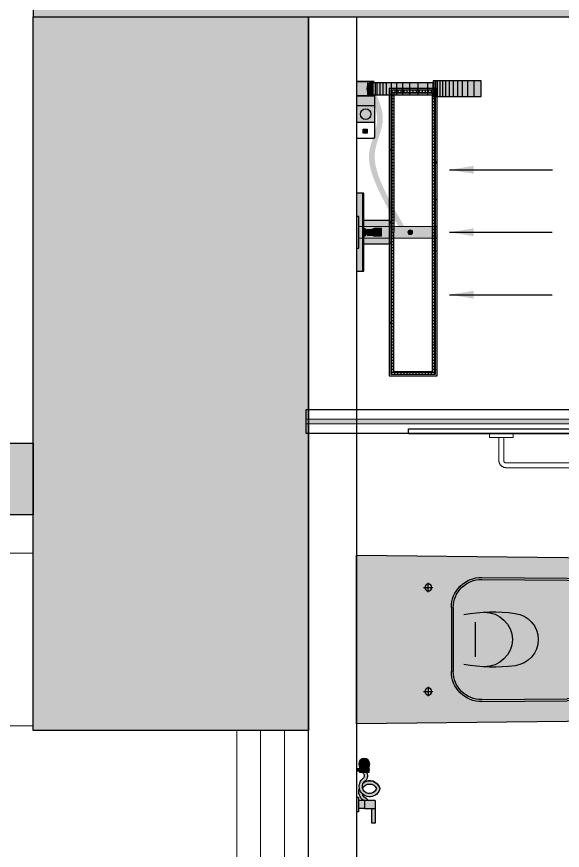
# Model space of a CAD drawing. Header units: millimetres. Extents: x 307301 to 459443, y -2888111 to -2805601.
# Drawn here: x 310400 to 311538, y -2813993 to -2812253 of the extents above; entities that cross this region are included whole.
import ezdxf

# ---------------------------------------------------------------- set-up
doc = ezdxf.new("R2010")
doc.units = ezdxf.units.MM
doc.header["$LTSCALE"] = 10
doc.header["$MEASUREMENT"] = 0
for name, pattern in [('( Hidden )', [0.375, 0.25, -0.125]), ('DASHED', [19.049999999999997, 12.7, -6.349999999999998]), ('HIDDEN', [9.524999999999999, 6.35, -3.175])]:
    doc.linetypes.add(name, pattern=pattern)
for name, color, linetype in [('BMA  furniture', 6, 'Continuous'), ('BMA FURNITURE', 6, 'Continuous'), ('COL', 2, 'Continuous'), ('DT-HATCH', 7, 'Continuous'), ('DT-MEDIUM', 5, 'Continuous'), ('Furniture - Plan', 3, 'Continuous'), ('GLASS', 4, 'Continuous'), ('LELVEL DROP', 3, '( Hidden )'), ('PDA FURNITURE', 6, 'Continuous'), ('SANITARY WARE', 250, 'Continuous'), ('WALL - PDA', 1, 'Continuous')]:
    doc.layers.add(name, color=color, linetype=linetype)
for name, color, linetype, lineweight in [('COLUMN HATCH', 252, 'Continuous', 5), ('DOTTED', 7, 'DASHED', 5), ('DT-MEDIUM LIGHT', 6, 'Continuous', 15), ('ELEV', 143, 'Continuous', 9), ('FURNITURE', 46, 'Continuous', 9), ('HATCH WALL', 8, 'Continuous', 0), ('I-Fur Hatch', 8, 'Continuous', 0), ('I-SANI&FITT', 5, 'Continuous', 30), ('PARTITION - BMA', 6, 'Continuous', 18), ('WIN', 5, 'Continuous', 9)]:
    doc.layers.add(name, color=color, linetype=linetype, lineweight=lineweight)
doc.styles.add('ARIALNARROW', font='calibri.ttf')
doc.dimstyles.new('IMRAN', dxfattribs={"dimtxt": 40, "dimasz": 19, "dimexe": 10, "dimexo": 10, "dimgap": 0.01, "dimtad": 0, "dimdec": 0, "dimzin": 11, "dimtxsty": 'ARIALNARROW', "dimblk": 'ARCHTICK', "dimcen": 0.075, "dimclrd": 3, "dimclre": 8, "dimclrt": 6, "dimadec": 0, "dimazin": 0, "dimtfac": 0.75, "dimtdec": 0, "dimtmove": 1, "dimatfit": 2, "dimfxl": 54.5, "dimarcsym": 0})

# ---------------------------------------------------------------- blocks, each defined once
blk = doc.blocks.new('A$C9a3b0c70')
at = {"layer": 'COLUMN HATCH'}
h = blk.add_hatch(color=252, dxfattribs=at)
h.dxf.hatch_style = 1
h.paths.add_polyline_path([(6399.234926246572, 21022.26572209178), (7079.991289831698, 21022.26569941873), (7079.936417175923, 21922.26569942012), (5679.939411646221, 21922.26569942012), (5679.994272619486, 21022.26570058195)])
h = blk.add_hatch(color=252, dxfattribs=at)
h.dxf.hatch_style = 1
h.paths.add_polyline_path([(6254.766249730252, 21022.26570910867), (5679.920297539327, 21022.26570910867), (5679.920297539327, 19532.26569942012), (6254.766249730252, 19532.26569942012)])
at = {"layer": 'COL', "elevation": 0.05547479510309496}
for points in [[(6399.234926246572, 21022.26572209178), (7079.991289831698, 21022.26569941873), (7079.936417175923, 21922.26569942012), (5679.939411646221, 21922.26569942012), (5679.994272619486, 21022.26570058195), (6399.234926246572, 21022.26572209178)], [(5679.916095389053, 21022.26570910867), (6254.766249730252, 21022.26571111707), (6254.865300939418, 19532.26570042409), (5680.015146597754, 19532.26569841616)]]:
    blk.add_lwpolyline(points, close=True, dxfattribs=at)
blk = doc.blocks.new('*U31')
at = {"layer": 'WIN'}
for p, q in [((7736.603943570575, -264052.8141677253), (8486.603943570575, -264052.8141677253)), ((7736.603943570575, -264102.8141677253), (8486.603943570575, -264102.8141677253))]:
    blk.add_line(p, q, dxfattribs=at)
blk.add_lwpolyline([(7736.603943570575, -264002.8141677253), (8486.603943570575, -264002.8141677253), (8486.603943570575, -264152.8141677253), (7736.603943570575, -264152.8141677253)], close=True, dxfattribs=at)
blk = doc.blocks.new('_ArchTick')
at = {"color": 0, "linetype": 'ByBlock', "const_width": 0.15}
blk.add_lwpolyline([(-0.5, -0.5), (0.5, 0.5)], dxfattribs=at)
blk = doc.blocks.new('DHDHD')
at = {"layer": 'Furniture - Plan', "ltscale": 0.01}
h = blk.add_hatch(color=250, dxfattribs=at)
h.dxf.hatch_style = 1
h.set_gradient(color1=(51, 51, 51), color2=(105, 105, 105), one_color=1, tint=0.4099999964237213, name='INVCYLINDER')
h.paths.add_polyline_path([(1413997.725998626, -237835.3289635451), (1413996.879467418, -237835.3293484697, 0.4142135623730951), (1413995.879922229, -237836.3298030745), (1413995.95313024, -237997.3297864303, 0.4142135623730951), (1413996.953584844, -237998.3293316188), (1413997.800116052, -237998.3289466941)])
h = blk.add_hatch(color=250, dxfattribs=at)
h.dxf.hatch_style = 1
h.set_gradient(color1=(51, 51, 51), color2=(105, 105, 105), one_color=1, tint=0.4099999964237213, name='INVCYLINDER')
h.paths.add_polyline_path([(1413997.725998626, -237835.3289635451), (1414010.87946597, -237835.3229825558), (1414010.953583397, -237998.3229657049), (1413997.800116052, -237998.3289466941)])
h = blk.add_hatch(color=250, dxfattribs=at)
h.dxf.hatch_style = 1
h.set_gradient(color1=(51, 51, 51), color2=(105, 105, 105), one_color=1, tint=0.4099999964237213, name='INVCYLINDER')
edge = h.paths.add_edge_path()
edge.add_line((1413995.905158531, -237891.8297973369), (1413995.927893938, -237941.8297921679))
edge.add_line((1413995.927893938, -237941.8297921679), (1413944.92789921, -237941.852982283))
edge.add_arc((1413944.925170962, -237935.8529829033), 6, -179.97394714177858, -89.97394714177858, ccw=False)
edge.add_line((1413938.925171582, -237935.8557111522), (1413938.907892673, -237897.8557150806))
edge.add_arc((1413944.907892052, -237897.8529868318), 6, 90.02605285822148, 180.0260528582215, ccw=False)
edge.add_line((1413944.905163803, -237891.852987452), (1413995.905158531, -237891.8297973369))
h = blk.add_hatch(color=252, dxfattribs=at)
h.dxf.hatch_style = 1
h.set_gradient(color1=(132, 132, 132), one_color=1, tint=1, name='CURVED')
h.paths.add_polyline_path([(1414010.901504803, -237883.7910613418), (1414005.963830224, -237883.7933065429), (1414005.993869986, -237949.8571321197), (1414010.931544565, -237949.8548869187)])
h = blk.add_hatch(color=250, dxfattribs=at)
h.dxf.hatch_style = 1
h.set_gradient(color1=(51, 51, 51), color2=(105, 105, 105), one_color=1, tint=0.4099999964237213, name='INVCYLINDER')
h.paths.add_polyline_path([(1413842.973361658, -237904.7920166966), (1413842.984372253, -237929.0066568196), (1414005.984355402, -237928.9325393928), (1414005.973344807, -237904.7178992698)])
h = blk.add_hatch(color=250, dxfattribs=at)
h.dxf.hatch_style = 1
h.set_gradient(color1=(51, 51, 51), color2=(105, 105, 105), one_color=1, tint=0.4099999964237213, name='INVCYLINDER')
h.paths.add_polyline_path([(1413958.919940371, -237924.3466181782), (1413975.37663453, -237924.3391351847), (1413975.369813907, -237909.3391367354), (1413958.913119748, -237909.3466197289)])
h = blk.add_hatch(color=250, dxfattribs=at)
h.dxf.hatch_style = 1
h.set_gradient(color1=(51, 51, 51), color2=(105, 105, 105), one_color=1, tint=0.4099999964237213, name='INVCYLINDER')
h.paths.add_polyline_path([(1413975.369813907, -237909.3391367354), (1413975.37663453, -237924.3391351847), (1413976.909096427, -237922.8052790074), (1413976.903670085, -237910.8715986327)])
h = blk.add_hatch(color=250, dxfattribs=at)
h.dxf.hatch_style = 1
h.set_gradient(color1=(51, 51, 51), color2=(105, 105, 105), one_color=1, tint=0.4099999964237213, name='INVCYLINDER')
edge = h.paths.add_edge_path()
edge.add_line((1413992.610472975, -237928.0993459093), (1413992.594866435, -237928.0699076217))
edge.add_arc((1413993.486067235, -237927.6162986107), 1.000000000091767, 206.9754712052001, 208.8846157496298)
edge = h.paths.add_edge_path()
edge.add_line((1413993.484573338, -237924.3309013566), (1413995.919936545, -237924.3297939771))
edge.add_line((1413995.919936545, -237924.3297939771), (1413995.913115923, -237909.3297955278))
edge.add_line((1413995.913115923, -237909.3297955278), (1413993.477752716, -237909.3309029074))
edge.add_arc((1413993.478207424, -237910.330902804), 0.999999999985448, 90.02605285822148, 151.1674899426624)
edge.add_line((1413992.602174236, -237909.8486519844), (1413990.057862962, -237914.4705230661))
edge.add_arc((1413989.181829774, -237913.9882722465), 0.999999999979274, -112.82802677992322, -28.83251005697241, ccw=False)
edge.add_line((1413988.793863296, -237914.9099457308), (1413988.795491087, -237918.4898045035))
edge.add_line((1413988.795491087, -237918.4898045035), (1413989.183876577, -237918.4896279014))
edge.add_arc((1413989.184331285, -237919.489627798), 0.9999999999797871, 28.884615764831324, 90.02605285988898, ccw=False)
edge.add_line((1413990.059925545, -237919.0065804993), (1413992.60852437, -237923.8139487581))
edge.add_arc((1413993.48411863, -237923.3309014601), 0.9999999999636202, 208.8846157151608, 270.0260528582214)
h = blk.add_hatch(color=250, dxfattribs=at)
h.dxf.hatch_style = 1
h.set_gradient(color1=(51, 51, 51), color2=(105, 105, 105), one_color=1, tint=0.4099999964237213, name='INVCYLINDER')
edge = h.paths.add_edge_path()
edge.add_arc((1413898.978861167, -237916.8738731022), 5, 0, 360)
h = blk.add_hatch(color=250, dxfattribs=at)
h.dxf.hatch_style = 1
h.set_gradient(color1=(51, 51, 51), color2=(105, 105, 105), one_color=1, tint=0.4099999964237213, name='INVCYLINDER')
h.paths.add_polyline_path([(1413976.903670085, -237910.8715986327), (1413988.792024568, -237910.8661929006), (1413988.791976047, -237910.7594846268), (1413988.797439692, -237922.7752016542), (1413988.796535845, -237920.7874512334), (1413988.79745091, -237922.7998732752), (1413976.909096427, -237922.8052790074)])
h = blk.add_hatch(color=250, dxfattribs=at)
h.dxf.hatch_style = 1
h.set_gradient(color1=(51, 51, 51), color2=(105, 105, 105), one_color=1, tint=0.4099999964237213, name='INVCYLINDER')
h.paths.add_polyline_path([(1413989.014267676, -238131.7856010717), (1413997.014266849, -238131.7819634065), (1413997.010629184, -238123.7819642336), (1413989.010630011, -238123.7856018987)])
h = blk.add_hatch(color=250, dxfattribs=at)
h.dxf.hatch_style = 1
h.set_gradient(color1=(51, 51, 51), color2=(105, 105, 105), one_color=1, tint=0.4099999964237213, name='INVCYLINDER')
h.paths.add_polyline_path([(1413973.020851398, -238146.2682432884), (1413973.045860345, -238201.2682376025), (1414011.045856417, -238201.2509586932), (1414011.020847469, -238146.2509643791)])
h = blk.add_hatch(color=250, dxfattribs=at)
h.dxf.hatch_style = 1
h.set_gradient(color1=(51, 51, 51), color2=(105, 105, 105), one_color=1, tint=0.4099999964237213, name='INVCYLINDER')
h.paths.add_polyline_path([(1413973.020851398, -238146.2682432884), (1413973.045860345, -238201.2682376025), (1414011.045856417, -238201.2509586932), (1414011.020847469, -238146.2509643791)])
h = blk.add_hatch(color=250, dxfattribs=at)
h.dxf.hatch_style = 1
h.set_gradient(color1=(51, 51, 51), color2=(105, 105, 105), one_color=1, tint=0.4099999964237213, name='INVCYLINDER')
h.paths.add_polyline_path([(1414003.028579472, -238163.2596020763, 1), (1413981.028579472, -238163.2596020763, 1)])
h = blk.add_hatch(color=250, dxfattribs=at)
h.dxf.hatch_style = 1
h.set_gradient(color1=(51, 51, 51), color2=(105, 105, 105), one_color=1, tint=0.4099999964237213, name='INVCYLINDER')
h.paths.add_polyline_path([(1413751.100765178, -238199.9223660164), (1413751.115770546, -238232.9223626049), (1413851.115760209, -238232.8768917909), (1413851.10075484, -238199.8768952024)])
h = blk.add_hatch(color=250, dxfattribs=at)
h.dxf.hatch_style = 1
h.set_gradient(color1=(51, 51, 51), color2=(105, 105, 105), one_color=1, tint=0.4099999964237213, name='INVCYLINDER')
edge = h.paths.add_edge_path()
edge.add_line((1413851.113941376, -238228.8768922044), (1413982.31249789, -238228.8172351466))
edge.add_arc((1413974.09011309, -238216.2499880703), 15.01809944291388, 303.1955586434722, 415.8792833828648)
edge.add_line((1413982.514341197, -238203.8171407823), (1413851.102573673, -238203.8768947889))
edge.add_line((1413851.102573673, -238203.8768947889), (1413851.113941376, -238228.8768922044))
h = blk.add_hatch(color=250, dxfattribs=at)
h.dxf.hatch_style = 1
h.set_gradient(color1=(51, 51, 51), color2=(105, 105, 105), one_color=1, tint=0.4099999964237213, name='INVCYLINDER')
edge = h.paths.add_edge_path()
edge.add_arc((1414009.058603816, -238229.2856552987), 1.999999999961897, 280.5730940889928, 360.0260528603574)
edge.add_line((1414011.058603609, -238229.2847458823), (1414011.045856417, -238201.2509586932))
edge.add_line((1414011.045856417, -238201.2509586932), (1413975.120740758, -238201.2672941374))
edge.add_arc((1413974.09011309, -238216.2499880703), 15.01809944284643, -89.5980567149648, 86.06494390156871, ccw=False)
edge.add_line((1413974.195467704, -238231.2677179681), (1414009.42558331, -238231.2516985461))
at = {"layer": 'SANITARY WARE', "ltscale": 0.01}
h = blk.add_hatch(color=252, dxfattribs=at)
h.dxf.hatch_style = 1
h.set_gradient(color1=(132, 132, 132), one_color=1, tint=1, name='CURVED')
edge = h.paths.add_edge_path()
edge.add_line((1413923.138960953, -237928.0182731804), (1413911.122465267, -237928.9756738709))
edge.add_spline(control_points=[(1413911.122465267, -237928.9756738709), (1413928.221523231, -237957.8891902363), (1413956.470188059, -238005.6560458446), (1413982.294988826, -238083.6231123546), (1413943.330097934, -238153.0232827526), (1413967.442313933, -238200.9446169309), (1413981.233717708, -238228.3540623796)], knot_values=[0, 0, 0, 0, 101.8203676769393, 168.2133276132845, 232.5017241995299, 318.4084548010587, 318.4084548010587, 318.4084548010587, 318.4084548010587], degree=3, periodic=0)
edge.add_line((1413981.233717708, -238228.3540623796), (1413993.250213393, -238227.3966616891))
edge.add_spline(control_points=[(1413993.250213393, -238227.3966616891), (1413979.458809618, -238199.9872162404), (1413955.346593619, -238152.0658820621), (1413994.311484511, -238082.6657116641), (1413968.486683744, -238004.6986451542), (1413940.238018916, -237956.9317895457), (1413923.138960953, -237928.0182731804)], knot_values=[0, 0, 0, 0, 85.9067306015288, 150.1951271877743, 216.5880871241194, 318.4084548010587, 318.4084548010587, 318.4084548010587, 318.4084548010587], degree=3, periodic=0)
at = {"layer": 'BMA  furniture', "color": 3, "ltscale": 0.01}
blk.add_lwpolyline([(1414010.901504803, -237883.7910613418), (1414005.963830224, -237883.7933065429), (1414005.993869986, -237949.8571321197), (1414010.931544565, -237949.8548869187)], close=True, dxfattribs=at)
at = {"layer": 'FURNITURE', "color": 6}
blk.add_lwpolyline([(1413842.973361658, -237904.7920166966), (1413842.984372253, -237929.0066568196), (1414005.984355402, -237928.9325393928), (1414005.973344807, -237904.7178992698)], close=True, dxfattribs=at)
at = {"layer": 'FURNITURE'}
blk.add_circle((1413898.978861167, -237916.8738731022), 5, dxfattribs=at)
at = {"layer": 'Furniture - Plan', "color": 252, "ltscale": 0.01}
blk.add_lwpolyline([(1413997.010629184, -238123.7819642336), (1413997.014266849, -238131.7819634065), (1413989.014267676, -238131.7856010717), (1413989.010630011, -238123.7856018987)], close=True, dxfattribs=at)
at = {"layer": 'SANITARY WARE', "color": 6, "ltscale": 0.5}
for p, q in [((1413975.369813907, -237909.3391367354), (1413958.913119748, -237909.3466197289)), ((1413958.913119748, -237909.3466197289), (1413958.919940371, -237924.3466181782)), ((1413975.369813907, -237909.3391367354), (1413975.37663453, -237924.3391351847)), ((1413975.37663453, -237924.3391351847), (1413958.919940371, -237924.3466181782))]:
    blk.add_line(p, q, dxfattribs=at)
at = {"layer": 'SANITARY WARE', "color": 3, "ltscale": 0.5}
for p, q in [((1413976.903670085, -237910.8715986327), (1413975.369813907, -237909.3391367354)), ((1413992.602174236, -237909.8486519844), (1413990.057862962, -237914.4705230661)), ((1413995.913115923, -237909.3297955278), (1413993.477752716, -237909.3309029074)), ((1413958.919940371, -237924.3466181782), (1413974.474331998, -237924.339545469)), ((1413976.909096427, -237922.8052790074), (1413975.37663453, -237924.3391351847)), ((1413988.792024568, -237910.8661929006), (1413976.903670085, -237910.8715986327)), ((1413976.903670085, -237910.8715986327), (1413976.909096427, -237922.8052790074)), ((1413988.79745091, -237922.7998732752), (1413976.909096427, -237922.8052790074)), ((1413988.793898992, -237914.9884487452), (1413988.792024568, -237910.8661929006)), ((1413988.793898992, -237914.9884487452), (1413988.795491087, -237918.4898045035)), ((1413989.183876577, -237918.4896279014), (1413988.795491087, -237918.4898045035)), ((1413988.795491087, -237918.4898045035), (1413988.79736551, -237922.612060348)), ((1413988.796535845, -237920.7874512334), (1413988.79745091, -237922.7998732752)), ((1413992.60852437, -237923.8139487589), (1413990.059925545, -237919.0065804992)), ((1413995.919936545, -237924.3297939771), (1413993.484573338, -237924.3309013566))]:
    blk.add_line(p, q, dxfattribs=at)
at = {"layer": 'SANITARY WARE', "color": 6, "ltscale": 5}
for p, q in [((1414009.005842307, -238113.2518772069), (1413975.005845822, -238113.2673372837)), ((1414011.036762254, -238181.2509607608), (1413973.036766183, -238181.2682396701)), ((1414011.045856417, -238201.2509586932), (1413973.045860345, -238201.2682376025)), ((1414009.42558331, -238231.2516985461), (1413973.998415887, -238231.2678075691))]:
    blk.add_line(p, q, dxfattribs=at)
at = {"layer": 'SANITARY WARE', "color": 8, "ltscale": 0.5}
for p, q in [((1413765.657054859, -238199.9157471523), (1413765.672060228, -238232.9157437408)), ((1413778.684964692, -238199.9098232551), (1413778.69997006, -238232.9098198435)), ((1413790.265123452, -238199.9045576621), (1413790.28012882, -238232.9045542505)), ((1413799.818932804, -238199.9002134667), (1413799.833938173, -238232.9002100552)), ((1413808.504117939, -238199.896264242), (1413808.519123307, -238232.8962608304)), ((1413817.189303074, -238199.8923150171), (1413817.204308442, -238232.8923116056)), ((1413824.426869266, -238199.8890240366), (1413824.441874634, -238232.889020625)), ((1413830.796075501, -238199.8861279063), (1413830.811080869, -238232.8861244948)), ((1413836.58615488, -238199.8834951099), (1413836.601160249, -238232.8834916983)), ((1413841.797239535, -238199.881125587), (1413841.812244904, -238232.8811221755)), ((1413845.560837378, -238199.8794142482), (1413845.575842746, -238232.8794108367)), ((1413848.745440495, -238199.8779661831), (1413848.760445864, -238232.8779627716)), ((1413863.031999153, -238228.871472966), (1413863.02063145, -238203.8714755505)), ((1413883.090162826, -238228.8623523547), (1413883.078795123, -238203.8623549392)), ((1413900.437806694, -238228.854464239), (1413900.426438991, -238203.8544668235)), ((1413915.074798626, -238228.847808679), (1413915.063430923, -238203.8478112635)), ((1413927.904777355, -238228.8419747826), (1413927.893409651, -238203.8419773671)), ((1413939.108497052, -238228.8368803595), (1413939.097129348, -238203.836882944)), ((1413948.944213583, -238228.8324079787), (1413948.932845879, -238203.8324105632)), ((1413956.19515346, -238228.829110917), (1413956.183785757, -238203.8291135015)), ((1413962.593373256, -238228.8262015941), (1413962.582005552, -238203.8262041786)), ((1413968.795825635, -238228.8233812882), (1413968.784457931, -238203.8233838727)), ((1413971.929679727, -238228.8219562991), (1413971.918312024, -238203.8219588836)), ((1413976.761013935, -238228.8197594518), (1413976.749646232, -238203.8197620364)), ((1413979.503084443, -238228.8185126099), (1413979.491716739, -238203.8185151945)), ((1413981.984048811, -238228.8173844951), (1413981.972681108, -238203.8173870796)), ((1413983.485678593, -238228.8167016918), (1413983.47431089, -238203.8167042763)), ((1413984.791458041, -238228.8161079432), (1413984.780090338, -238203.8161105277)), ((1413985.901304239, -238228.815603287), (1413985.889936535, -238203.8156058715)), ((1413986.945977548, -238228.8151282655), (1413986.934609844, -238203.81513085)), ((1413987.859973411, -238228.8147126641), (1413987.848605708, -238203.8147152486))]:
    blk.add_line(p, q, dxfattribs=at)
at = {"layer": 'SANITARY WARE', "color": 6, "ltscale": 0.5}
blk.add_lwpolyline([(1413997.725998626, -237835.3289635451), (1413996.879467418, -237835.3293484697, 0.4142135623730951), (1413995.879922229, -237836.3298030745), (1413995.95313024, -237997.3297864303, 0.4142135623730951), (1413996.953584844, -237998.3293316188), (1413997.800116052, -237998.3289466941)], format="xyb", close=True, dxfattribs=at)
at = {"layer": 'SANITARY WARE', "color": 3, "ltscale": 0.5}
for points in [[(1414010.87946597, -237835.3229825558), (1413997.725998626, -237835.3289635451), (1413997.800116052, -237998.3289466941), (1414010.953583397, -237998.3229657049)], [(1413973.020851398, -238146.2682432884), (1413973.045860345, -238201.2682376025), (1414011.045856417, -238201.2509586932), (1414011.020847469, -238146.2509643791)]]:
    blk.add_lwpolyline(points, close=True, dxfattribs=at)
at = {"layer": 'SANITARY WARE', "color": 6, "linetype": 'ByBlock', "elevation": -6.15112389522839e-08}
blk.add_lwpolyline([(1413995.905158531, -237891.8297973369), (1413995.927893938, -237941.8297921679), (1413944.92789921, -237941.852982283, -0.4142135623730951), (1413938.925171582, -237935.8557111522), (1413938.907892672, -237897.8557150806, -0.4142135623730951), (1413944.905163803, -237891.852987452)], format="xyb", close=True, dxfattribs=at)
at = {"layer": 'SANITARY WARE', "color": 6, "ltscale": 0.5}
blk.add_lwpolyline([(1413973.998415887, -238231.2678075691), (1414009.046316694, -238231.2856175549, 0.4161474852334708), (1414011.058603609, -238229.2847458823), (1414011.006751517, -238115.2509675839, 0.4142135623730951), (1414009.005842307, -238113.2518772069), (1413975.005845822, -238113.2673372837, 0.4142135623730951), (1413973.006755445, -238115.2682464932), (1413973.045860345, -238201.2682376025)], format="xyb", dxfattribs=at)
at = {"layer": 'SANITARY WARE', "color": 6, "ltscale": 5}
blk.add_lwpolyline([(1413751.100765178, -238199.9223660164), (1413751.115770546, -238232.9223626049), (1413851.115760209, -238232.8768917909), (1413851.10075484, -238199.8768952024)], close=True, dxfattribs=at)
blk.add_lwpolyline([(1413751.10258401, -238203.9223656029), (1413751.113951714, -238228.9223630184)], dxfattribs=at)
for points in [[(1413851.113941376, -238228.8768922044), (1413982.31249789, -238228.8172351466, 0.5355422616556692), (1413982.514341197, -238203.8171407823), (1413851.102573673, -238203.8768947889)], [(1414009.42558331, -238231.2516985461, 0.3612694525360095), (1414011.058603609, -238229.2847458823), (1414011.045856417, -238201.2509586932), (1413975.120740758, -238201.2672941374, -0.9628511017278416), (1413974.195467704, -238231.2677179681)]]:
    blk.add_lwpolyline(points, format="xyb", close=True, dxfattribs=at)
at = {"layer": 'SANITARY WARE', "color": 6, "ltscale": 0.5}
blk.add_circle((1413992.028579472, -238163.2596020763), 11, dxfattribs=at)
at = {"layer": 'SANITARY WARE', "color": 3, "ltscale": 0.5}
for centre, start, end in [((1413993.478207424, -237910.330902804), 90.02605286369244, 151.1674899425187), ((1413989.181829774, -237913.9882722465), 247.1719732211507, 331.1674899425187), ((1413989.184331285, -237919.489627798), 28.88461576947986, 90.02605286369244), ((1413993.48411863, -237923.33090146), 208.8846157694798, 270.0260528636924)]:
    blk.add_arc(centre, 1, start, end, dxfattribs=at)
at = {"layer": 'SANITARY WARE', "color": 6, "ltscale": 5}
blk.add_arc((1413974.09011309, -238216.2499880703), 15.01809944286644, 269.6501624338883, 93.9871618165603, dxfattribs=at)
blk = doc.blocks.new('A$C39E617A6')
at = {"layer": 'I-Fur Hatch', "ltscale": 20}
h = blk.add_hatch(color=256, dxfattribs=at)
h.dxf.hatch_style = 1
h.set_gradient(color1=(128, 128, 128), one_color=1, tint=1, name='SPHERICAL')
h.paths.add_polyline_path([(364.9999960397836, 570.0000030225493), (-3.9602164179e-06, 570.0000030225493), (5.09664954105392, 113.9460072006914, 0.3653353261826125), (97.86304879793896, 6.675238361232914, 0.0392863362078213), (182.4999960397836, 3.0225492083e-06, 0.0392863362079306), (267.1369432816282, 6.675238361291121, 0.3660722128455261), (359.9065383546986, 114.231972240319)])
at = {"layer": 'Furniture - Plan', "color": 3, "ltscale": 100}
for p, q in [((80.0079615425784, 415.0000030225492), (59.99203053698876, 415.0000030225492)), ((69.99999603978358, 425.007968525344), (69.99999603978358, 404.9920375197543)), ((284.9920305369888, 415.0000030225492), (305.0079615425784, 415.0000030225492)), ((294.9999960397836, 425.007968525344), (294.9999960397836, 404.9920375197543)), ((113.26426871703, 365.0000030225492), (251.7357233625371, 365.0000030225492)), ((113.26426871703, 360.7902647142182), (251.7357233625371, 360.7902647142182)), ((219.9826349192299, 312.6019779282505), (145.0173571603373, 312.6019779282505)), ((48.26743731228635, 299.3581272714655), (50.0912588282954, 114.6763472356251)), ((52.47697035782038, 299.399698437599), (54.30079187382943, 114.7179184017586)), ((312.5230217217468, 299.399698437599), (310.6992002057377, 114.7179184017586)), ((316.7325547672808, 299.3581272714655), (314.9087332512717, 114.6763472356251))]:
    blk.add_line(p, q, dxfattribs=at)
blk.add_lwpolyline([(-3.9602164179e-06, 570.0000030225493), (5.09664954105392, 113.9460072006914, 0.3653353261820722), (97.86304879770614, 6.675238361291121, 0.0392863362079153), (182.4999960397836, 3.0225492083e-06, 0.0392863362079174), (267.1369432816282, 6.675238361291121, 0.3660722128456257), (359.9065383546986, 114.231972240319), (364.9999960397836, 570.0000030225493)], format="xyb", close=True, dxfattribs=at)
for centre in [(69.99999603978358, 415.0000030225492), (294.9999960397836, 415.0000030225492)]:
    blk.add_circle(centre, 7.5, dxfattribs=at)
for centre, radius, start, end in [((113.26426871703, 300.0000022826134), 65.00000074, 90, 180.5658050180689), ((113.26426871703, 300.0000022826134), 60.79026243177196, 90, 180.5658050180689), ((251.7357233625371, 300.0000022826134), 65.00000074, 359.4341949819312, 90), ((251.7357233625371, 300.0000022826134), 60.79026243177196, 359.4341949819312, 90), ((490.501761626685, 274.8732491412084), 367.7248353588933, 170.127923726679, 187.4392720950322), ((-125.5017695473507, 274.8732491412084), 367.7248353588933, 352.5607279049678, 9.872076273320992), ((184.2689184411429, 293.1404724942404), 60.64201880570602, 179.3041590272622, 268.3310551113081), ((180.7310736384243, 293.1404724942404), 60.64201880570602, 271.668944888692, 0.6958409727378223), ((182.5082642689813, 234.0718291878584), 57.0440048716135, 186.8562658594896, 270), ((182.4917278105858, 234.0718291878584), 57.0440048716135, 270, 353.1437341405102), ((115.0880902346689, 115.3182222465402), 65.00000074161413, 180.5658050180689, 260.990902708247), ((115.0880902346689, 115.3182222465402), 60.79026243338606, 180.5658050180689, 260.990902708247), ((249.9119018448983, 115.3182222465402), 60.79026243338606, 279.0090972917529, 359.4341949819312), ((249.9119018448983, 115.3182222465402), 65.00000074161413, 279.0090972917529, 359.4341949819312), ((182.5940589115489, 541.0965806911116), 491.8868482777542, 260.990902708247, 269.9900398365718), ((182.4059331677854, 541.0965806911116), 491.8868482777542, 270.0099601634282, 279.0090972917529), ((182.5940589115489, 541.0965806911116), 496.0965865859822, 260.990902708247, 269.9900398365718), ((182.4059331677854, 541.0965806911116), 496.0965865859822, 270.0099601634282, 279.0090972917529)]:
    blk.add_arc(centre, radius, start, end, dxfattribs=at)
blk = doc.blocks.new('A$C068D2085')
at = {"linetype": 'Continuous'}
h = blk.add_hatch(color=8, dxfattribs=at)
h.set_gradient(color1=(122, 122, 122), rotation=89.99999999999996, one_color=1, tint=1, name='CYLINDER')
h.paths.add_polyline_path([(-210536.5482902584, 129233.5860842258), (-210536.5278029948, 129263.70992976), (-210543.2542974726, 129263.7145044568), (-210543.2747847365, 129233.5906589229)])
h.paths.add_polyline_path([(-210536.5482902584, 129233.5860842258), (-210559.0482850546, 129233.6013864996), (-210559.0597617601, 129216.726390403), (-210536.5597669639, 129216.7110881283)])
h.paths.add_polyline_path([(-210559.0597617601, 129216.726390403), (-210559.0482850546, 129233.6013864996), (-210571.527479759, 129233.6098736148), (-210571.5389564641, 129216.7348775183)])
h = blk.add_hatch(color=251, dxfattribs=at)
h.set_gradient(color1=(77, 77, 77), color2=(107, 107, 107), rotation=89.99999999999996, one_color=1, tint=0.4199999868869781, name='CYLINDER')
h.paths.add_polyline_path([(-210571.523016596, 129240.1723721023), (-210575.2730157276, 129240.1749224807), (-210575.2934187597, 129210.1749294195), (-210571.5434196271, 129210.1723790401)])
h = blk.add_hatch(color=253, dxfattribs=at)
h.set_gradient(color1=(168, 168, 168), rotation=89.99999999999996, one_color=1, tint=1, name='CYLINDER')
edge = h.paths.add_edge_path()
edge.add_arc((-210558.0724356527, 129217.3332790058), 6.191471507764298, 278.4056302585317, 354.3296204654336)
edge.add_line((-210551.9112603615, 129216.7215286969), (-210560.9831119362, 129216.7276984811))
edge.add_arc((-210548.1752080747, 129198.2013881663), 22.52257923077383, 124.6574979642106, 198.5844207166982)
edge.add_arc((-210548.2003737293, 129187.3421158286), 21.63841966598738, 134.2086996998609, 170.2047669799593, ccw=False)
edge.add_arc((-210548.1752080747, 129198.2013881662), 15.81262366208735, 124.6574979363998, 162.8935532600735, ccw=False)
h = blk.add_hatch(color=253, dxfattribs=at)
h.set_gradient(color1=(168, 168, 168), rotation=89.99999999999996, one_color=1, tint=1, name='CYLINDER')
edge = h.paths.add_edge_path()
edge.add_arc((-210567.7061496833, 129165.2605049252), 8.256287745651282, 302.358333574082, 392.6958952956101)
edge.add_arc((-210548.200373919, 129187.3421159152), 21.63841945751567, 9.529672862973825, 234.5253425498241, ccw=False)
edge.add_arc((-210548.1752080748, 129198.2013881663), 22.52257923057752, 235.2028004977385, 341.1500192635437, ccw=False)
edge.add_arc((-210551.8976532461, 129186.875786843), 11.60897812015798, 156.2379152198776, 218.1393287652589, ccw=False)
edge.add_arc((-210548.1752080694, 129198.2013881749), 15.81262367025417, 204.8608650357708, 334.8735749098535)
edge.add_arc((-210548.2003739203, 129187.3421159159), 14.92846388757566, 16.1202987666461, 218.7836831046909)
edge.add_arc((-210567.7061496735, 129165.2605049242), 14.966243305257, -27.800744864083015, 58.27994277068768, ccw=False)
edge.add_line((-210554.4673863194, 129158.2802768816), (-210563.2872800868, 129158.2862753026))
h = blk.add_hatch(color=252, dxfattribs=at)
h.set_gradient(color1=(138, 138, 138), color2=(166, 166, 166), one_color=1, tint=0.6499999761581421, name='CYLINDER')
h.paths.add_polyline_path([(-210575.3306443772, 129155.4395173842), (-210569.2260215471, 129155.4395173842), (-210569.2260215471, 129150.9353645803), (-210575.3306443772, 129150.9353645803)])
h = blk.add_hatch(color=250, dxfattribs=at)
h.set_gradient(color1=(64, 64, 64), color2=(56, 56, 56), rotation=89.99999999999996, one_color=1, tint=0.2199999988079071, name='CYLINDER')
edge = h.paths.add_edge_path()
edge.add_arc((-210559.5068481458, 129140.599201099), 11.41467756642817, 0, 360)
edge = h.paths.add_edge_path(flags=17)
edge.add_arc((-210559.5068481458, 129140.599201099), 9.914677566442727, 0, 360)
h = blk.add_hatch(color=251, dxfattribs=at)
h.set_gradient(color1=(107, 107, 107), rotation=89.99999999999996, one_color=1, tint=1, name='SPHERICAL')
edge = h.paths.add_edge_path()
edge.add_arc((-210559.5068481458, 129140.599201099), 9.914677566442727, 0, 360)
h = blk.add_hatch(color=252, dxfattribs=at)
h.set_gradient(color1=(138, 138, 138), one_color=1, tint=1, name='INVCYLINDER')
h.paths.add_polyline_path([(-210569.2250013956, 129152.4353642327), (-210569.2289833516, 129146.5804176128, -0.5593216292049387), (-210549.7765862703, 129146.5671880109), (-210549.7726043143, 129152.4221346332)])
h.paths.add_polyline_path([(-210549.7715841627, 129153.9221342878), (-210549.7686223585, 129158.2770812313), (-210569.2210194398, 129158.290310833), (-210569.2239812443, 129153.9353638874)])
at = {"layer": 'I-SANI&FITT', "color": 6}
for p, q in [((-210543.2542974691, 129263.7145044464), (-210543.2747847358, 129233.5906589189)), ((-210543.2542974691, 129263.7145044464), (-210543.2747847358, 129233.5906589189)), ((-210543.2542974732, 129263.714504456), (-210543.2747847379, 129233.5906589218)), ((-210543.2542974725, 129263.7145044568), (-210543.2747847365, 129233.5906589236)), ((-210536.527802996, 129263.7099297601), (-210543.2542974732, 129263.714504456)), ((-210536.5278029948, 129263.70992976), (-210543.2542974725, 129263.7145044568)), ((-210536.5482902571, 129233.5860842239), (-210536.5278029911, 129263.7099297514)), ((-210536.5482902571, 129233.5860842239), (-210536.5278029911, 129263.7099297514)), ((-210536.5482902592, 129233.5860842249), (-210536.527802996, 129263.7099297601)), ((-210536.5482902584, 129233.5860842258), (-210536.5278029948, 129263.70992976)), ((-210575.2934187597, 129210.1749294195), (-210575.2730157276, 129240.1749224807)), ((-210571.523016596, 129240.1723721023), (-210575.2730157276, 129240.1749224807)), ((-210571.5434196271, 129210.172379041), (-210571.523016596, 129240.1723721023)), ((-210559.0482850556, 129233.6013864977), (-210571.5274797556, 129233.6098736146)), ((-210559.0482850556, 129233.6013864977), (-210571.5274797556, 129233.6098736146)), ((-210559.0482850558, 129233.6013864987), (-210571.5274797589, 129233.6098736139)), ((-210559.0482850546, 129233.6013864996), (-210571.5274797591, 129233.6098736148)), ((-210559.0597617601, 129216.726390403), (-210559.0482850546, 129233.6013864996)), ((-210559.0482850556, 129233.6013864977), (-210536.5482902571, 129233.5860842239)), ((-210559.0482850556, 129233.6013864977), (-210536.5482902571, 129233.5860842239)), ((-210559.0482850558, 129233.6013864987), (-210536.5482902592, 129233.5860842249)), ((-210559.0482850546, 129233.6013864996), (-210536.5482902584, 129233.5860842258)), ((-210536.5597669638, 129216.7110881283), (-210536.5482902584, 129233.5860842258)), ((-210571.543419627, 129210.1723790401), (-210575.2934187597, 129210.1749294195)), ((-210559.0597617601, 129216.726390403), (-210571.5389564641, 129216.7348775183)), ((-210536.5597669638, 129216.7110881283), (-210559.0597617601, 129216.726390403)), ((-210569.2260215471, 129150.9353645803), (-210575.3337048354, 129150.9395184234)), ((-210569.2229610927, 129155.4353635394), (-210575.3306443799, 129155.4395173815)), ((-210549.0226044874, 129152.4216245574), (-210569.9750012222, 129152.4358743085)), ((-210549.0215843364, 129153.921624212), (-210569.9739810708, 129153.9358739632)), ((-210569.2289833516, 129146.5804176197), (-210569.2250013956, 129152.435364233)), ((-210569.2239812443, 129153.9353638867), (-210569.2210194398, 129158.2903108464)), ((-210549.7686223575, 129158.2770812313), (-210569.2210194344, 129158.290310833)), ((-210549.7686223583, 129158.2770812462), (-210569.2210194398, 129158.2903108464)), ((-210549.7765862703, 129146.5671880205), (-210549.7726043143, 129152.4221346338)), ((-210549.7715841627, 129153.9221342866), (-210549.7686223585, 129158.2770812462)), ((-210549.0226044874, 129152.4216245574), (-210549.0215843364, 129153.921624212))]:
    blk.add_line(p, q, dxfattribs=at)
at = {"layer": 'I-SANI&FITT'}
for p, q in [((-210575.2934187578, 129210.1749294072), (-210575.2730157246, 129240.1749224712)), ((-210571.5434196218, 129210.172379036), (-210571.5230165947, 129240.1723720994)), ((-210559.059761761, 129216.726390404), (-210559.0482850556, 129233.6013864977)), ((-210559.059761761, 129216.726390404), (-210559.0482850556, 129233.6013864977)), ((-210559.0597617621, 129216.7263904022), (-210559.0482850558, 129233.6013864987)), ((-210536.559766963, 129216.7110881301), (-210536.5482902571, 129233.5860842239)), ((-210536.559766963, 129216.7110881301), (-210536.5482902571, 129233.5860842239)), ((-210536.5597669659, 129216.7110881275), (-210536.5482902592, 129233.5860842249)), ((-210571.5434196218, 129210.172379036), (-210575.2934187578, 129210.1749294072)), ((-210559.059761761, 129216.726390404), (-210571.5389564613, 129216.7348775209)), ((-210559.059761761, 129216.726390404), (-210571.5389564613, 129216.7348775209)), ((-210559.0597617621, 129216.7263904022), (-210571.5389564642, 129216.7348775173)), ((-210536.559766963, 129216.7110881301), (-210559.059761761, 129216.726390404)), ((-210536.559766963, 129216.7110881301), (-210559.059761761, 129216.726390404)), ((-210536.5597669659, 129216.7110881275), (-210559.0597617621, 129216.7263904022)), ((-210569.2260215432, 129150.9353645773), (-210575.3337048342, 129150.9395184214)), ((-210569.2229610913, 129155.4353635412), (-210575.3306443772, 129155.4395173842)), ((-210569.975001221, 129152.4358743057), (-210569.9739810679, 129153.9358739612)), ((-210569.9750012222, 129152.4358743085), (-210569.9739810706, 129153.9358739622)), ((-210549.0226044847, 129152.4216245563), (-210569.975001221, 129152.4358743057)), ((-210549.0215843308, 129153.9216242108), (-210569.9739810679, 129153.9358739612)), ((-210569.2289833485, 129146.5804176083), (-210569.2250013944, 129152.435364232)), ((-210569.2239812401, 129153.9353638865), (-210569.2210194344, 129158.290310833)), ((-210549.7765862661, 129146.5671880063), (-210549.772604312, 129152.4221346309)), ((-210549.7715841577, 129153.9221342844), (-210549.7686223575, 129158.2770812313)), ((-210549.0226044847, 129152.4216245563), (-210549.0215843308, 129153.9216242108))]:
    blk.add_line(p, q, dxfattribs=at)
at = {"layer": 'I-SANI&FITT', "color": 6}
for radius in [11.41467756642817, 9.914677566442727]:
    blk.add_circle((-210559.5068481458, 129140.599201099), radius, dxfattribs=at)
for centre, radius, start, end in [((-210548.1752080748, 129198.2013881664), 22.52257923061849, 124.6574979361268, 198.5844207169775), ((-210548.2003739203, 129187.3421159159), 21.6384194562921, 9.529672788754544, 234.5253425509781), ((-210548.1752080748, 129198.2013881664), 15.81262366175242, 124.6574979361268, 162.8935532605952), ((-210548.2003739203, 129187.3421159159), 14.92846388756457, 16.1202987664771, 218.783683104926), ((-210548.1752080748, 129198.2013881664), 15.81262366175242, 204.8608649901986, 334.8735750027362), ((-210567.7061496832, 129165.2605049252), 8.256287745586414, 302.3583335255879, 32.6958952959861), ((-210567.7061496832, 129165.2605049252), 14.96624331431394, 332.1992551319178, 58.27994277235607)]:
    blk.add_arc(centre, radius, start, end, dxfattribs=at)
at = {"layer": 'I-SANI&FITT'}
for centre, radius, start, end in [((-210558.5542135274, 129217.7925892431), 6.728744123753272, 281.8943738432151, 350.8408769133786), ((-210548.1752080748, 129198.2013881664), 22.52257923061849, 235.2028004977962, 341.1500192634732)]:
    blk.add_arc(centre, radius, start, end, dxfattribs=at)
at = {"layer": 'I-SANI&FITT', "color": 6, "extrusion": (0, 0, -1)}
for centre, major_axis, ratio, start_param, end_param in [((-210558.5542135294, 129217.7925892432), (-5.008499875211905, -4.493431483241016), 0.9999999998363438, 4.032693965658102, 5.236037452248957), ((-210548.1752080773, 129198.2013881628), (-15.04049860212938, 16.7645452373863), 0.9999999999320792, 2.631035012585936, 4.480162813453429)]:
    blk.add_ellipse(centre, major_axis=major_axis, ratio=ratio, start_param=start_param, end_param=end_param, dxfattribs=at)
blk = doc.blocks.new('A$C492F6773')
at = {"color": 8, "linetype": 'DASHED', "ltscale": 5}
for p, q in [((280.4807218908972, 60.45628692768518), (298.4807218908973, 60.45628692768518)), ((289.4807218908972, 69.45628692768518), (289.4807218908972, 51.45628692768518))]:
    blk.add_line(p, q, dxfattribs=at)
at = {"layer": 'DT-MEDIUM', "color": 8, "linetype": 'DASHED', "ltscale": 10}
blk.add_lwpolyline([(-349.9999999999998, -8.53e-14), (350, 7.11e-14), (349.9999999999418, -9.999999999999927), (-349.9999999999998, -10.00000000000008)], close=True, dxfattribs=at)
at = {"layer": 'DT-MEDIUM LIGHT', "color": 8, "linetype": 'DASHED', "ltscale": 5, "elevation": 1.056387e-10}
blk.add_lwpolyline([(298.4807218908973, 60.45628692768518), (298.4807218908973, 8.000000000000043), (280.4807218908972, 8.000000000000043), (280.4807218908972, 60.45628692768518)], dxfattribs=at)
at = {"layer": 'DT-MEDIUM LIGHT', "color": 8, "linetype": 'DASHED', "ltscale": 5}
for points in [[(264.4212111474772, 4.26e-14), (264.4212111474772, 8.000000000000032), (314.4212111474772, 8.00000000000005), (314.4212111474772, 5.68e-14), (264.4212111474772, 4.26e-14)], [(-131.458501920977, -10.00000000000004), (-131.458501920977, -18.00000000000004), (-181.4585019209769, -18.00000000000006), (-181.4585019209769, -10.00000000000005), (-131.458501920977, -10.00000000000004)], [(264.4212111474772, -9.999999999999957), (264.4212111474772, -17.99999999999994), (314.4212111474772, -17.99999999999994), (314.4212111474772, -9.999999999999943), (264.4212111474772, -9.999999999999957)]]:
    blk.add_lwpolyline(points, close=True, dxfattribs=at)
at = {"layer": 'DT-MEDIUM LIGHT', "color": 8, "linetype": 'DASHED', "ltscale": 5, "elevation": -1.056387e-10}
blk.add_lwpolyline([(-151.5180126649209, -65.99064069369345, 0.4142135623730951), (-146.5180126649209, -70.99064069369345), (279.4807218914211, -70.99999999243299, 0.4142135623730951), (284.4807218914212, -65.99999999243298), (284.4807218909555, -17.99999999999994), (294.480721890839, -17.99999999999994), (294.4807218913047, -65.99999999243293, -0.4142135623730951), (279.4807218912465, -80.99999999266576), (-146.5180126653865, -80.99064069369345, -0.4142135623730951), (-161.5180126649209, -65.99064069369345), (-161.5180126652701, -18.00000000000004), (-151.5180126650373, -18.00000000000004)], format="xyb", close=True, dxfattribs=at)
at = {"layer": 'DT-MEDIUM LIGHT', "color": 8, "linetype": 'DASHED', "ltscale": 5}
blk.add_circle((289.4807218908972, 60.45628692768518), 9.000000000000002, dxfattribs=at)
blk = doc.blocks.new('A$C68CD5E65')
at = {"ltscale": 0.5}
h = blk.add_hatch(color=7, dxfattribs=at)
h.dxf.hatch_style = 1
edge = h.paths.add_edge_path()
edge.add_arc((639.4807218908973, 60.45628692768527), 9.000000000000002, 0, 360)
h = blk.add_hatch(color=7, dxfattribs=at)
h.dxf.hatch_style = 1
h.paths.add_polyline_path([(630.4807218908973, 60.45628692768527, 0.4142135623730951), (639.4807218908973, 51.45628692768528, 0.4142135623730951), (648.4807218908973, 60.45628692768527), (648.4807218908973, 8.000000000000128), (630.4807218908973, 8.000000000000128)])
h = blk.add_hatch(color=7, dxfattribs=at)
h.dxf.hatch_style = 1
h.paths.add_polyline_path([(614.4212111474773, 1.279e-13), (614.4212111474773, 8.00000000000012), (664.4212111474773, 8.000000000000135), (664.4212111474773, 1.35e-13)])
h = blk.add_hatch(color=7, dxfattribs=at)
h.dxf.hatch_style = 1
h.paths.add_polyline_path([(218.5414980790229, -9.999999999999957), (218.5414980790229, -17.99999999999996), (168.5414980790228, -17.99999999999996), (168.5414980790228, -9.999999999999973)])
h = blk.add_hatch(color=7, dxfattribs=at)
h.dxf.hatch_style = 1
h.paths.add_polyline_path([(614.4212111474773, -9.999999999999874), (614.4212111474773, -17.99999999999986), (664.4212111474773, -17.99999999999986), (664.4212111474773, -9.999999999999863)])
h = blk.add_hatch(color=250)
h.dxf.hatch_style = 1
edge = h.paths.add_edge_path()
edge.add_arc((203.4819873350643, -65.99064069369338), 4.999999999999856, 540.0000000001685, 630.0000000001683)
edge.add_line((203.4819873350789, -70.9906406936934), (629.4807218914211, -70.99999999243288))
edge.add_arc((629.4807218914211, -65.99999999243288), 5.000000000000006, 630, 719.9999999995226)
edge.add_line((634.4807218914211, -65.99999999247471), (634.4212111475242, -17.9999999999952))
edge.add_line((634.4212111475282, -17.99999999999441), (644.4212111474334, -18.00000000000413))
edge.add_line((644.4212111474262, -18.00000000000531), (644.4807218912792, -65.99999999238207))
edge.add_arc((629.4874006647224, -66.00667876610336), 14.99332271409163, 269.9744776023066, 360.0255223986401, ccw=False)
edge.add_line((629.4807218912465, -80.9999999926657), (203.4819873345996, -80.99064069367881))
edge.add_arc((203.4819873348315, -65.9906406939262), 14.99999999975306, 539.9999999991123, 629.9999999991123, ccw=False)
edge.add_line((188.4819873350789, -65.99064069369338), (188.4819873347296, -17.99999999999996))
edge.add_line((188.4819873347296, -17.99999999999996), (198.4819873349625, -17.99999999999996))
edge.add_line((198.4819873349625, -17.99999999999996), (198.4819873350643, -65.99064069370823))
at = {"layer": 'DT-HATCH', "ltscale": 5}
h = blk.add_hatch(color=4, dxfattribs=at)
h.dxf.hatch_style = 1
h.paths.add_polyline_path([(700, -5.25944e-11), (699.9999999999417, -10.00000000005259), (0, -10), (0, 0)])
at = {"color": 8, "ltscale": 5}
for p, q in [((630.4807218908973, 60.45628692768527), (648.4807218908973, 60.45628692768527)), ((639.4807218908973, 69.45628692768527), (639.4807218908973, 51.45628692768528))]:
    blk.add_line(p, q, dxfattribs=at)
at = {"layer": 'DT-MEDIUM', "color": 134, "ltscale": 10}
blk.add_lwpolyline([(0, 0), (700, 1.563e-13), (699.9999999999417, -9.999999999999844), (0, -10)], close=True, dxfattribs=at)
at = {"layer": 'DT-MEDIUM LIGHT', "ltscale": 5, "elevation": 1.056387e-10}
blk.add_lwpolyline([(648.4807218908973, 60.45628692768527), (648.4807218908973, 8.000000000000128), (630.4807218908973, 8.000000000000128), (630.4807218908973, 60.45628692768527)], dxfattribs=at)
at = {"layer": 'DT-MEDIUM LIGHT', "ltscale": 5}
for points in [[(614.4212111474773, 1.279e-13), (614.4212111474773, 8.00000000000012), (664.4212111474773, 8.000000000000135), (664.4212111474773, 1.35e-13), (614.4212111474773, 1.279e-13)], [(218.5414980790229, -9.999999999999957), (218.5414980790229, -17.99999999999996), (168.5414980790228, -17.99999999999996), (168.5414980790228, -9.999999999999973), (218.5414980790229, -9.999999999999957)], [(614.4212111474773, -9.999999999999874), (614.4212111474773, -17.99999999999986), (664.4212111474773, -17.99999999999986), (664.4212111474773, -9.999999999999863), (614.4212111474773, -9.999999999999874)]]:
    blk.add_lwpolyline(points, close=True, dxfattribs=at)
at = {"layer": 'DT-MEDIUM LIGHT', "ltscale": 5, "elevation": -1.056387e-10}
blk.add_lwpolyline([(198.4819873350789, -65.99064069369338, 0.4142135623730951), (203.4819873350789, -70.9906406936934), (629.4807218914211, -70.99999999243288, 0.4142135623730951), (634.4807218914211, -65.99999999243288), (634.4807218909552, -17.99999999999986), (644.480721890839, -17.99999999999986), (644.4807218913048, -65.99999999243286, -0.4142135623730951), (629.4807218912465, -80.9999999926657), (203.4819873346132, -80.99064069369336, -0.4142135623730951), (188.4819873350789, -65.99064069369338), (188.4819873347296, -17.99999999999996), (198.4819873349625, -17.99999999999996)], format="xyb", close=True, dxfattribs=at)
at = {"layer": 'DT-MEDIUM LIGHT', "ltscale": 5}
blk.add_circle((639.4807218908973, 60.45628692768527), 9.000000000000002, dxfattribs=at)
blk = doc.blocks.new('4324WREWR')
at = {"layer": 'LELVEL DROP'}
h = blk.add_hatch(dxfattribs=at)
h.set_pattern_fill('ANSI31', color=8, scale=20, angle=90)
h.set_pattern_definition([(135, (4991517.37325639, -51780.23172533928), (-1.767766952966368, -1.767766952966368), [])])
h.paths.add_polyline_path([(4991519.395628428, -51773.42475429759), (4991542.37325639, -51773.42475429759), (4991542.37325639, -51768.23172533929), (4991519.395628428, -51768.23172533929)])
h = blk.add_hatch(dxfattribs=at)
h.set_pattern_fill('ANSI31', color=8, scale=20, angle=90)
h.set_pattern_definition([(135, (4991492.37325639, -51792.19350899453), (-1.767766952966368, -1.767766952966368), [])])
h.paths.add_polyline_path([(4991492.37325639, -51785.38653795281), (4991519.348469418, -51785.38653795281), (4991519.348469418, -51780.19350899453), (4991492.37325639, -51780.19350899453)])
at = {"layer": 'LELVEL DROP', "color": 3, "linetype": 'ByBlock', "const_width": 4}
blk.add_lwpolyline([(4991492.37325639, -51778.09160512242), (4991517.37325639, -51778.09160512242), (4991517.37325639, -51766.09160512242), (4991542.37325639, -51766.09160512242)], dxfattribs=at)
blk = doc.blocks.new('A$C3893b7c6')
at = {"layer": 'LELVEL DROP', "xscale": -4.578888891557957, "yscale": 4.578888891557957, "zscale": 4.578888891557957, "rotation": 179.4065631489064}
blk.add_blockref('4324WREWR', (-22856832.52043127, -297.4572350678209), dxfattribs=at)
blk = doc.blocks.new('A$Cab26091c')
at = {"layer": 'DT-HATCH', "ltscale": 5}
h = blk.add_hatch(color=4, dxfattribs=at)
h.dxf.hatch_style = 1
h.paths.add_polyline_path([(0, -19.87499734899029), (1369.99905440188, -19.87499734899029), (1369.99905440188, -29.87499001761898), (0, -29.87499001761898)])
at = {"layer": 'Furniture - Plan', "color": 132, "lineweight": 15, "ltscale": 2.5, "elevation": 0.0003958036140299999}
blk.add_lwpolyline([(0, -19.87499734899029), (1369.99905440188, -19.87499734899029), (1369.99905440188, -29.87499001761898), (0, -29.87499001761898)], close=True, dxfattribs=at)
at = {"layer": 'GLASS'}
blk.add_lwpolyline([(1519.995353227481, -50.00000000139698), (0, -50), (0, 0), (1519.995353227481, -1.396983861923218e-09)], close=True, dxfattribs=at)
at = {"layer": 'PARTITION - BMA', "color": 12, "true_color": 0xb80000, "const_width": 2.116684901462416, "elevation": 93.42750714749054}
blk.add_lwpolyline([(1080.760210013017, -147.7566058831289), (1269.480600052048, -147.7757808906026), (1249.710274853278, -140.1925815814175)], dxfattribs=at)
at = {"color": 6}
for name, p in [('A$C492F6773', (563.4958365424536, -40.12498799106106, -0.0003958036140299999)), ('A$C68CD5E65', (584.5703358543105, -40.12498799106106, -0.0003958036140299999))]:
    blk.add_blockref(name, p, dxfattribs=at)
at = {"layer": 'Furniture - Plan', "color": 3, "rotation": 90.5934368490764}
blk.add_blockref('A$C3893b7c6', (1445.321166391659, -29.87499002320692, 0.0003958036140299999), dxfattribs=at)
blk = doc.blocks.new('A$C6DFD0AEF')
at = {"layer": 'BMA  furniture', "linetype": 'Continuous', "true_color": 0x636363}
h = blk.add_hatch(dxfattribs=at)
h.set_pattern_fill('WOOD2', color=251, scale=250, angle=313, style=0, pattern_type=2)
h.set_pattern_definition([(286.4349, (-28370.11407682721, 115985.6121843261), (12.33921836787039, 353.3380847112048), [33.54100000000001, -525.476]), (237.5742000000001, (-28360.62443154962, 115953.4415978766), (3743.141971613198, 5883.356985154836), [129.156, -12786.4355]), (205.4744000000001, (-28247.0402721452, 116014.9223975817), (-3777.913601824779, -1813.799275080475), [49.81225000000002, -4931.4025]), (268.0000000000001, (-28292.00954837304, 115993.4977810031), (170.4996427765441, -182.8384819839517), [63.63949999999999, -289.91375]), (223, (-28294.23053874309, 115929.8969382274), (-12.33883538916799, -353.3380154204173), [47.5, -202.5]), (262.0939000000001, (-28328.96983957001, 115897.5020161244), (-476.7238864928795, -3521.041748931938), [103.07775, -5050.8045]), (223, (-28343.14824229547, 115795.4041567142), (-12.33883538916799, -353.3380154204173), [30, -220]), (240.5256, (-28182.25042793926, 115945.4437959279), (2072.914882180876, 3642.186552658742), [49.81224999999993, -4931.402499999993]), (256.6901, (-28206.75975336523, 115902.0785683007), (195.1769524046069, 523.8377740353994), [54.08325, -847.3044999999998]), (292.7751000000001, (-28219.21071913622, 115849.4480310493), (1144.139798055235, -2693.221960546397), [50.62124999999999, -5011.492999999999])])
h.paths.add_polyline_path([(-292.849531566957, -217.5), (-885.8495315669569, -217.5), (-885.8495315669569, -124.5), (-292.849531566957, -124.5)], flags=16)
h.paths.add_polyline_path([(-289.349531566957, -221), (-889.3495315669568, -221), (-889.3495315669568, -121), (-289.349531566957, -121)])
at = {"layer": 'BMA  furniture', "ltscale": 5}
h = blk.add_hatch(dxfattribs=at)
h.set_pattern_fill('NET', color=3, scale=2)
h.set_pattern_definition([(0, (-28472.50359505389, 115890.1324139173), (0, 6.349999999999998), []), (90, (-28472.50359505389, 115890.1324139173), (-6.349999999999998, 4e-16), [])])
h.paths.add_polyline_path([(-292.849531566957, -124.5), (-885.8495315669569, -124.5), (-885.8495315669569, -217.5), (-292.849531566957, -217.5)])
h.paths.add_polyline_path([(-298.849531566957, -130.5), (-298.849531566957, -211.5), (-879.8495315669568, -211.5), (-879.8495315669568, -130.5)], flags=16)
at = {"layer": 'BMA  furniture', "color": 3, "ltscale": 5}
blk.add_lwpolyline([(-289.349531566957, -221), (-889.3495315669568, -221), (-889.3495315669568, -121), (-289.349531566957, -121), (-289.349531566957, -221)], dxfattribs=at)
blk.add_lwpolyline([(-292.849531566957, -217.5), (-885.8495315669569, -217.5), (-885.8495315669569, -124.5), (-292.849531566957, -124.5)], close=True, dxfattribs=at)
at = {"layer": 'BMA  furniture', "color": 6, "ltscale": 5}
blk.add_lwpolyline([(-298.849531566957, -211.5), (-879.8495315669569, -211.5), (-879.8495315669569, -130.5), (-298.849531566957, -130.5)], close=True, dxfattribs=at)
at = {"layer": 'BMA  furniture', "color": 3, "ltscale": 2}
for points, override in [([(-719.659627172512, -247.0595314326347), (-719.659627172512, -461.4030603972933)], {"dimasz": 50, "dimfxl": 150}), ([(-589.3495315669587, -247.0595314326347), (-589.3495315669587, -461.4030603972933)], {"dimasz": 50, "dimgap": 0.01, "dimtad": 0, "dimfxl": 150}), ([(-459.0394359614056, -247.0595314326347), (-459.0394359614056, -461.4030603972933)], {"dimasz": 50, "dimfxl": 150})]:
    blk.add_leader(points, dimstyle='IMRAN', override=override, dxfattribs=at)
blk = doc.blocks.new('SDTYTYT')
at = {"layer": 'Furniture - Plan', "color": 3, "rotation": 180}
blk.add_blockref('DHDHD', (1632117.84618883, -2982100.036395092), dxfattribs=at)
at = {"layer": 'SANITARY WARE', "lineweight": -2, "ltscale": 5, "xscale": -1, "rotation": 89.97394714176939}
blk.add_blockref('A$C6DFD0AEF', (218053.6012545751, -2744772.48513651, 0.001157976202279813), dxfattribs=at)

msp = doc.modelspace()

# ---------------------------------------------------------------- hatches: boundary and pattern name
at = {"layer": 'HATCH WALL'}
msp.add_hatch(color=7, dxfattribs=at).paths.add_polyline_path([(308874.1238510711, -2813142.903018716), (310434.12385107, -2813142.903018716), (310434.12385107, -2813292.903018714), (309024.1238510709, -2813292.903018716), (309024.134983694, -2813992.903018715), (308874.1238510709, -2813992.903018715)])

# ---------------------------------------------------------------- linework, layer by layer
at = {"layer": 'DOTTED', "color": 8, "linetype": 'HIDDEN', "ltscale": 5}
for p, q in [((309104.1238510709, -2813732.903018716), (310434.12385107, -2813372.903018714)), ((309104.1238510709, -2813372.903018716), (310434.1238510709, -2813732.903018714))]:
    msp.add_line(p, q, dxfattribs=at)
at = {"layer": 'ELEV', "ltscale": 50}
for p, q in [((309104.1238510709, -2813372.903018716), (310434.12385107, -2813372.903018714)), ((309104.1238510709, -2813732.903018716), (310434.1238510709, -2813732.903018714))]:
    msp.add_line(p, q, dxfattribs=at)
at = {"layer": 'PDA FURNITURE', "elevation": 0.05547479569909773}
msp.add_lwpolyline([(311008.9506891546, -2814492.907679092), (311008.9506221645, -2812252.907647139), (312674.0565869474, -2812252.907647139), (312674.1238510702, -2811502.525064119), (315434.1238510346, -2811502.525064119), (315434.1238510346, -2812402.90766549), (315726.6238510474, -2812402.90766549), (315719.1229883183, -2814852.90766549)], dxfattribs=at)
at = {"layer": 'PDA FURNITURE', "elevation": 0.05547479540109634}
msp.add_lwpolyline([(311109.1065442608, -2814492.90766549), (311008.9506891535, -2814492.90766549), (311008.9506891536, -2812252.907647139), (311109.1065442609, -2812252.907647139)], close=True, dxfattribs=at)
at = {"layer": 'WALL - PDA', "elevation": 2.980013874553933e-10}
msp.add_lwpolyline([(308874.1238510711, -2813142.903018716), (310434.12385107, -2813142.903018716), (310434.12385107, -2813292.903018714), (309024.1238510709, -2813292.903018716), (309024.134983694, -2813992.903018715), (308874.1238510709, -2813992.903018715)], close=True, dxfattribs=at)

# ---------------------------------------------------------------- block references
msp.add_blockref('A$C9a3b0c70', (304754.1844394238, -2833275.17336491))
at = {"rotation": 270}
msp.add_blockref('*U31', (575011.7648568798, -2806006.303735521), dxfattribs=at)
at = {"layer": 'BMA  furniture'}
msp.add_blockref('SDTYTYT', (93002.20559305896, -68519.6117282128, 0.05547479510309496), dxfattribs=at)
at = {"layer": 'BMA FURNITURE', "ltscale": 20, "xscale": -0.9649122807022469, "yscale": 0.9649122807022469, "zscale": 0.9649122807022469, "rotation": 90}
msp.add_blockref('A$C39E617A6', (311659.0135131394, -2813376.796426847), dxfattribs=at)
at = {"layer": 'BMA FURNITURE', "xscale": -1.00346082780868, "yscale": 1.00346082780868, "zscale": 1.00346082780868, "rotation": 179.9610330796449}
msp.add_blockref('A$C068D2085', (522501.2960199863, -2684368.728317353), dxfattribs=at)
at = {"layer": 'PDA FURNITURE'}
msp.add_blockref('A$Cab26091c', (311004.0760765672, -2813073.126052067), dxfattribs=at)

doc.saveas('drawing.dxf')
